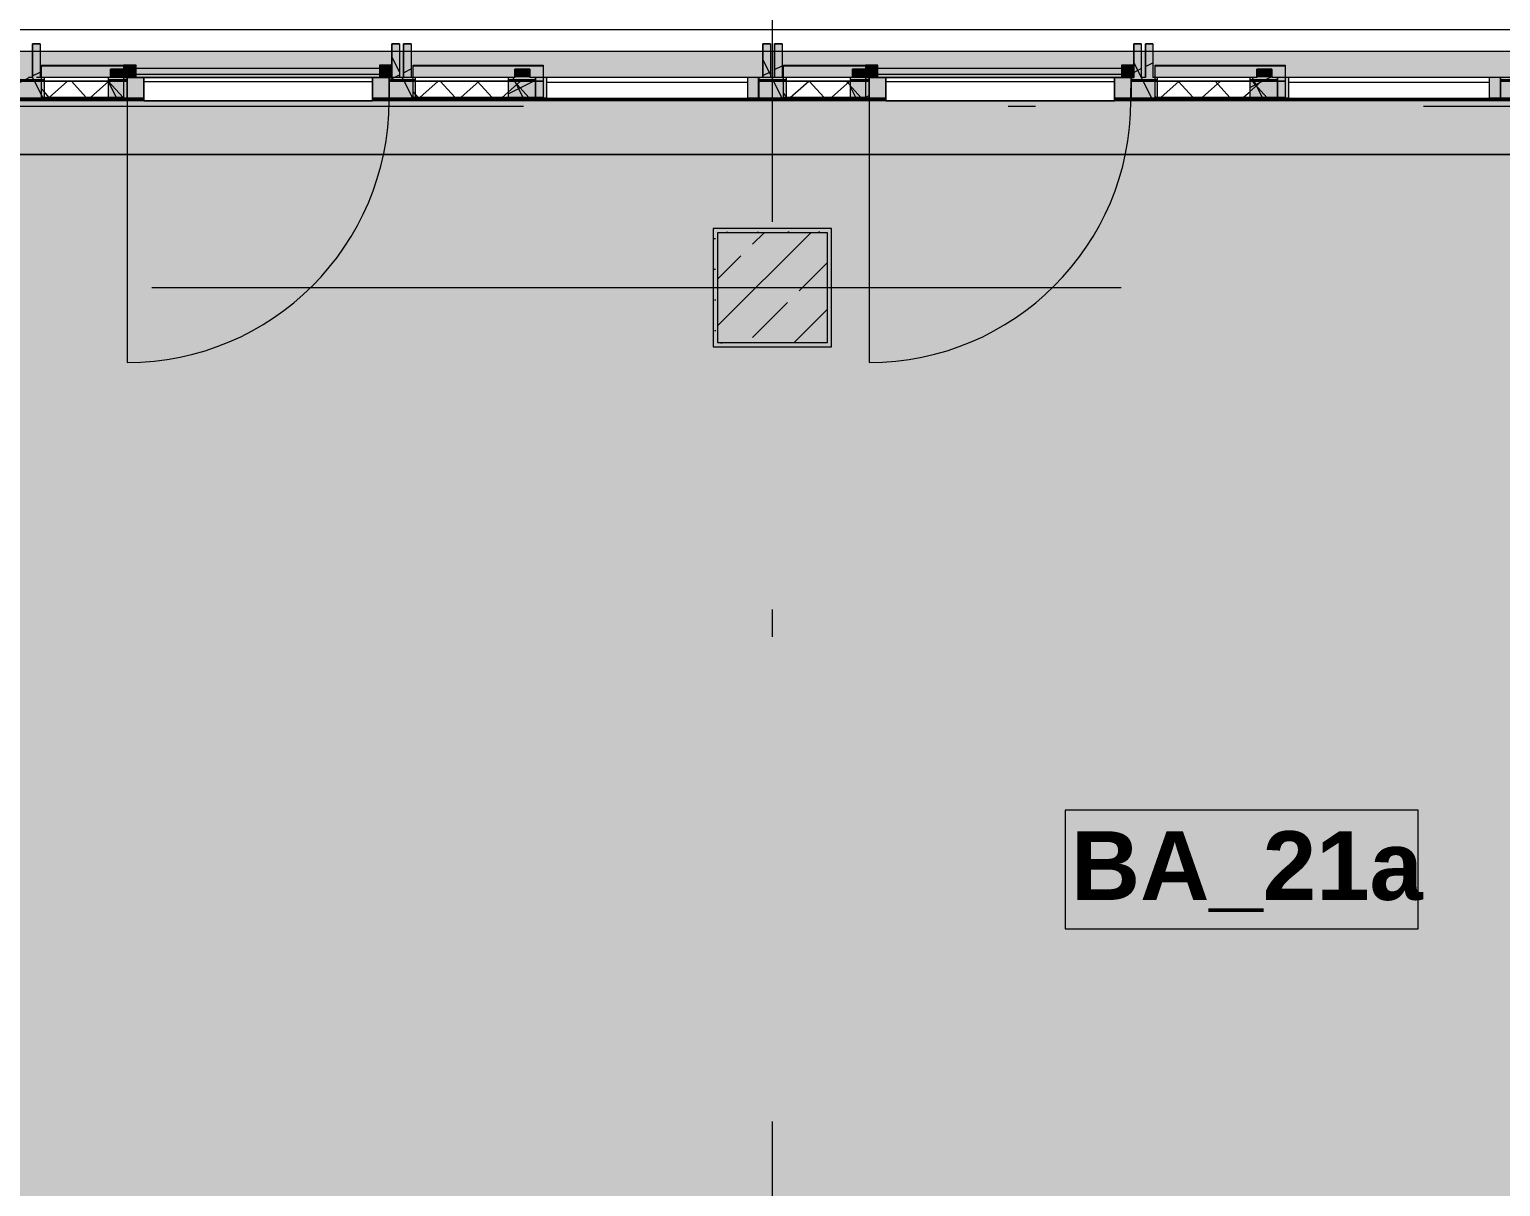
# Model space of a CAD drawing. Header units: metres. Extents: x 101 to 346, y 66 to 213.
# Drawn here: x 130.05 to 135.41, y 96.2 to 100.42 of the extents above; entities that cross this region are included whole.
import ezdxf

# ---------------------------------------------------------------- set-up
doc = ezdxf.new("R2010")
doc.units = ezdxf.units.M
doc.header["$MEASUREMENT"] = 0
for name, pattern in [('Strichlinie_ eng', [0.0023, 0.0015, -0.0008]), ('Strichpunktlinie', [0.006703, 0.003528, -0.001764, 0, -0.001411]), ('Wipeout_Contour', [1, 0, -1])]:
    doc.linetypes.add(name, pattern=pattern)
for name, color, linetype in [('00  Raster', 7, 'Continuous'), ('10  Fassade', 7, 'Continuous'), ('10  Fassade_Deckschraffur', 7, 'Continuous'), ('10  Fassade_Schnittschraffur', 7, 'Continuous'), ('10  Stützen', 7, 'Continuous'), ('10  Stützen_Schnittschraffur', 7, 'Continuous'), ('10  Wand Massiv_Deckschraffur', 7, 'Continuous'), ('10  Wand Massiv_Fenster', 7, 'Continuous'), ('20  Absturzsicherung', 7, 'Continuous'), ('40  Text Bodenübersichten', 7, 'Continuous'), ('Neubau_20  Boden Aufbauten', 7, 'Continuous'), ('Neubau_20  Boden Aufbauten_Deckschraffur', 7, 'Continuous')]:
    doc.layers.add(name, color=color, linetype=linetype)
doc.styles.add('ERSTELLTER_STIL_2', font='arial.ttf')
pattern_1 = [(41.86749, (13.479, 22.35165), (-0.06674101, 0.074469036), []), (131.86749, (13.479, 22.35165), (0.074469036, 0.06674101), [])]
pattern_2 = [(26.86749, (13.479, 22.35165), (-0.05423143, 0.10704649), []), (116.86749, (13.479, 22.35165), (0.10704649, 0.05423143), [])]

msp = doc.modelspace()

# ---------------------------------------------------------------- hatches: boundary and pattern name
at = {"layer": '10  Stützen_Schnittschraffur', "linetype": 'Continuous', "lineweight": 0, "true_color": 0xffffff}
h = msp.add_hatch(color=7, dxfattribs=at)
h.paths.add_polyline_path([(132.5404, 99.6919), (132.5404, 99.2619), (132.9704, 99.2619), (132.9704, 99.6919)])
h.paths.add_polyline_path([(132.5554, 99.6769), (132.9554, 99.6769), (132.9554, 99.2769), (132.5554, 99.2769)], flags=0)
at = {"layer": '10  Stützen_Schnittschraffur', "linetype": 'Continuous', "lineweight": 13, "true_color": 0x000100}
h = msp.add_hatch(dxfattribs=at)
h.set_pattern_fill('Gips_0008', color=98, style=0, pattern_type=2)
h.set_pattern_definition([(26.86749, (13.479, 22.351647), (-0.022596431, 0.044602705), [0, -0.05])])
h.paths.add_polyline_path([(132.5404, 99.6919), (132.5404, 99.2619), (132.9704, 99.2619), (132.9704, 99.6919)])
h.paths.add_polyline_path([(132.5554, 99.6769), (132.9554, 99.6769), (132.9554, 99.2769), (132.5554, 99.2769)], flags=0)
at = {"layer": '10  Stützen_Schnittschraffur', "linetype": 'Continuous', "lineweight": 0, "true_color": 0xffffff}
msp.add_hatch(color=7, dxfattribs=at).paths.add_polyline_path([(132.5554, 99.2769), (132.9554, 99.2769), (132.9554, 99.6769), (132.5554, 99.6769)])
at = {"layer": '10  Stützen_Schnittschraffur', "linetype": 'Continuous', "lineweight": 13, "true_color": 0x000100}
h = msp.add_hatch(dxfattribs=at)
h.set_pattern_fill('Beton__Stahlbeton_0008', color=98, style=0, pattern_type=2)
h.set_pattern_definition([(225, (132.55537, 99.6769), (-0.16971, 0.16971), []), (225, (132.47052, 99.76174), (-0.169706, 0.169706), [0.18, -0.06])])
h.paths.add_polyline_path([(132.5554, 99.2769), (132.9554, 99.2769), (132.9554, 99.6769), (132.5554, 99.6769)])
at = {"layer": '40  Text Bodenübersichten', "linetype": 'Continuous', "lineweight": 0, "ltscale": 1000, "true_color": 0xffffff}
msp.add_hatch(color=7, dxfattribs=at).paths.add_polyline_path([(133.8214, 97.1422), (135.1049, 97.1422), (135.1049, 97.575), (133.8214, 97.575)])
at = {"layer": 'Neubau_20  Boden Aufbauten_Deckschraffur', "linetype": 'Continuous', "lineweight": 50, "true_color": 0x9f9f9f}
h = msp.add_hatch(color=253, dxfattribs=at)
h.paths.add_polyline_path([(122.0179, 99.9619), (122.0179, 95.2769), (127.4179, 95.2769), (127.4179, 92.6919), (121.9204, 92.6919), (121.9204, 92.3919), (153.0379, 92.3919), (153.0379, 95.9172), (154.2379, 95.9172), (154.2379, 99.2769), (154.1583, 99.2769), (154.1583, 99.6769), (154.3304, 99.6769), (154.3304, 99.9626), (127.3804, 99.9619)])
h.paths.add_polyline_path([(132.7054, 92.6919), (132.7054, 95.2769), (138.2054, 95.2769), (138.2054, 92.6919), (136.6704, 92.6919), (136.6704, 92.8819), (134.2254, 92.8819), (134.2254, 92.6919)], flags=0)
at = {"layer": 'Neubau_20  Boden Aufbauten_Deckschraffur', "linetype": 'Continuous', "lineweight": 18, "true_color": 0xefefef}
h = msp.add_hatch(dxfattribs=at)
h.set_pattern_fill('Mörtel_0008', style=0, pattern_type=2)
h.set_pattern_definition([(26.86749, (13.58792, 22.68427), (-0.07117876, 0.14049852), [0, -0.105, 0, -0.1575]), (91.86749, (13.92054, 22.57534), (0.15741635, 0.00513262), [0, -0.077, 0, -0.133])])
h.paths.add_polyline_path([(122.0179, 99.9619), (122.0179, 95.2769), (127.4179, 95.2769), (127.4179, 92.6919), (121.9204, 92.6919), (121.9204, 92.3919), (153.0379, 92.3919), (153.0379, 95.9172), (154.2379, 95.9172), (154.2379, 99.2769), (154.1583, 99.2769), (154.1583, 99.6769), (154.3304, 99.6769), (154.3304, 99.9626), (127.3804, 99.9619)])
h.paths.add_polyline_path([(132.7054, 92.6919), (132.7054, 95.2769), (138.2054, 95.2769), (138.2054, 92.6919), (136.6704, 92.6919), (136.6704, 92.8819), (134.2254, 92.8819), (134.2254, 92.6919)], flags=0)

# ---------------------------------------------------------------- linework, layer by layer
at = {"layer": '00  Raster', "color": 7, "linetype": 'Strichpunktlinie', "lineweight": 13, "ltscale": 1000}
msp.add_line((103.285, 99.4769), (159.1776, 99.4769), dxfattribs=at)
at = {"layer": '10  Stützen', "color": 7, "linetype": 'Continuous', "lineweight": 13, "ltscale": 1000, "flags": 128}
for points in [[(132.5404, 99.6919), (132.5404, 99.2619), (132.9704, 99.2619), (132.9704, 99.6919)], [(132.5554, 99.2769), (132.9554, 99.2769), (132.9554, 99.6769), (132.5554, 99.6769)]]:
    msp.add_lwpolyline(points, close=True, dxfattribs=at)
at = {"layer": '40  Text Bodenübersichten', "color": 7, "linetype": 'Continuous', "lineweight": 13, "ltscale": 1000}
for p, q in [((135.1049, 97.575), (133.8214, 97.575)), ((133.8214, 97.575), (133.8214, 97.1422)), ((135.1049, 97.1422), (135.1049, 97.575)), ((133.8214, 97.1422), (135.1049, 97.1422))]:
    msp.add_line(p, q, dxfattribs=at)
at = {"layer": 'Neubau_20  Boden Aufbauten', "color": 7, "linetype": 'Continuous', "lineweight": 13, "ltscale": 1000, "flags": 128}
msp.add_lwpolyline([(122.0179, 99.9619), (122.0179, 95.2769), (127.4179, 95.2769), (127.4179, 92.6919), (121.9204, 92.6919), (121.9204, 92.3919), (153.0379, 92.3919), (153.0379, 95.9172), (154.2379, 95.9172), (154.2379, 99.2769), (154.1583, 99.2769), (154.1583, 99.6769), (154.3304, 99.6769), (154.3304, 99.9626), (127.3804, 99.9619)], close=True, dxfattribs=at)

# ---------------------------------------------------------------- texts
at = {"layer": '40  Text Bodenübersichten', "color": 7, "linetype": 'Continuous', "lineweight": 13, "insert": (133.8414, 97.4979), "char_height": 0.25, "attachment_point": 1, "style": 'ERSTELLTER_STIL_2'}
msp.add_mtext('\\A1;{\\pql;\\pt0.251208;\\fArial|b1|i0|c0|p38;BA_21a}', dxfattribs=at)

# ---------------------------------------------------------------- wipeouts: each hides what was drawn before it
at = {"color": 254, "linetype": 'Wipeout_Contour', "lineweight": 0, "ltscale": 680.984599}
msp.add_wipeout([(114.7154, 100.2351), (159.1776, 100.2351), (159.1776, 100.4169), (114.7154, 100.4169)], dxfattribs=at).dxf.layer = '10  Fassade_Deckschraffur'

# ---------------------------------------------------------------- next in the draw order: hatches: boundary and pattern name
at = {"layer": '10  Fassade', "linetype": 'Continuous', "lineweight": 0, "true_color": 0xffffff}
for points in [[(130.0954, 100.2869), (130.0954, 100.2839), (130.3944, 100.2839), (130.3944, 100.2869)], [(131.4479, 100.2869), (131.4479, 100.2839), (131.9214, 100.2839), (131.9214, 100.2869)], [(132.7954, 100.2869), (132.7954, 100.2839), (133.0944, 100.2839), (133.0944, 100.2869)], [(134.1479, 100.2869), (134.1479, 100.2839), (134.6214, 100.2839), (134.6214, 100.2869)]]:
    msp.add_hatch(color=7, dxfattribs=at).paths.add_polyline_path(points)

# ---------------------------------------------------------------- next in the draw order: linework, layer by layer
at = {"layer": '10  Fassade', "color": 7, "linetype": 'Continuous', "lineweight": 13, "ltscale": 1000}
for p, q in [((130.0904, 100.3644), (130.0629, 100.3644)), ((131.3979, 100.3644), (131.3704, 100.3644)), ((131.4404, 100.3644), (131.4129, 100.3644)), ((132.7479, 100.3644), (132.7204, 100.3644)), ((132.7904, 100.3644), (132.7629, 100.3644)), ((134.0979, 100.3644), (134.0704, 100.3644)), ((134.1404, 100.3644), (134.1129, 100.3644)), ((130.3944, 100.2719), (130.3464, 100.2719)), ((131.8724, 100.2719), (131.8184, 100.2719)), ((133.0944, 100.2719), (133.0464, 100.2719)), ((134.5724, 100.2719), (134.5184, 100.2719))]:
    msp.add_line(p, q, dxfattribs=at)
at = {"layer": '10  Fassade', "color": 7, "linetype": 'Continuous', "lineweight": 13, "ltscale": 1000, "flags": 128}
msp.add_lwpolyline([(114.7154, 100.4169), (159.1776, 100.4169)], dxfattribs=at)
at = {"layer": '10  Fassade', "color": 7, "linetype": 'Strichlinie_ eng', "lineweight": 13, "ltscale": 1000, "flags": 128}
for points in [[(130.0629, 100.3644), (130.0904, 100.3644)], [(131.3704, 100.3644), (131.3979, 100.3644)], [(131.4129, 100.3644), (131.4404, 100.3644)], [(132.7204, 100.3644), (132.7479, 100.3644)], [(132.7629, 100.3644), (132.7904, 100.3644)], [(134.0704, 100.3644), (134.0979, 100.3644)], [(134.1129, 100.3644), (134.1404, 100.3644)], [(130.3464, 100.2719), (130.3944, 100.2719)], [(131.8184, 100.2719), (131.8724, 100.2719)], [(133.0464, 100.2719), (133.0944, 100.2719)], [(134.5184, 100.2719), (134.5724, 100.2719)]]:
    msp.add_lwpolyline(points, dxfattribs=at)
at = {"layer": '10  Fassade', "color": 7, "linetype": 'Continuous', "lineweight": 13, "ltscale": 1000, "flags": 128}
for points in [[(130.0954, 100.2869), (130.3944, 100.2869), (130.3944, 100.2839), (130.0954, 100.2839)], [(131.4479, 100.2869), (131.9214, 100.2869), (131.9214, 100.2839), (131.4479, 100.2839)], [(132.7954, 100.2869), (133.0944, 100.2869), (133.0944, 100.2839), (132.7954, 100.2839)], [(134.1479, 100.2869), (134.6214, 100.2869), (134.6214, 100.2839), (134.1479, 100.2839)]]:
    msp.add_lwpolyline(points, close=True, dxfattribs=at)
at = {"layer": '10  Wand Massiv_Fenster', "color": 7, "linetype": 'Continuous', "lineweight": 13, "ltscale": 1000}
msp.add_line((159.1776, 100.3369), (114.7154, 100.3369), dxfattribs=at)

# ---------------------------------------------------------------- next in the draw order: wipeouts: each hides what was drawn before it
at = {"color": 254, "linetype": 'Wipeout_Contour', "lineweight": 0, "ltscale": 680.764924}
msp.add_wipeout([(114.7154, 100.2351), (114.7154, 100.2321), (159.1776, 100.2321), (159.1776, 100.2351)], dxfattribs=at).dxf.layer = '10  Fassade_Deckschraffur'
at = {"color": 254, "linetype": 'Wipeout_Contour', "lineweight": 0, "ltscale": 680.350618}
msp.add_wipeout([(114.7154, 100.1575), (114.7154, 99.9619), (159.1776, 99.9619), (159.1776, 100.1575)], dxfattribs=at).dxf.layer = '10  Fassade_Deckschraffur'

# ---------------------------------------------------------------- next in the draw order: linework, layer by layer
at = {"layer": '10  Fassade', "color": 7, "linetype": 'Continuous', "lineweight": 13, "ltscale": 1000, "flags": 128}
msp.add_lwpolyline([(114.7154, 99.9619), (159.1776, 99.9619)], dxfattribs=at)
at = {"layer": '10  Wand Massiv_Fenster', "color": 7, "linetype": 'Continuous', "lineweight": 13, "ltscale": 1000}
msp.add_line((159.1776, 99.9619), (114.7154, 99.9619), dxfattribs=at)

# ---------------------------------------------------------------- next in the draw order: wipeouts: each hides what was drawn before it
at = {"color": 254, "linetype": 'Wipeout_Contour', "lineweight": 0, "ltscale": 680.680996}
msp.add_wipeout([(114.7154, 100.2289), (114.7154, 100.1679), (159.1776, 100.1679), (159.1776, 100.2289)], dxfattribs=at).dxf.layer = '10  Fassade_Deckschraffur'

# ---------------------------------------------------------------- next in the draw order: linework, layer by layer
at = {"layer": '10  Fassade', "color": 7, "linetype": 'Continuous', "lineweight": 13, "ltscale": 1000}
for p, q in [((130.0629, 100.3644), (130.0629, 100.2419)), ((131.3979, 100.3644), (131.3979, 100.2419)), ((131.4129, 100.3644), (131.4129, 100.2419)), ((132.7479, 100.3644), (132.7479, 100.2419)), ((132.7629, 100.3644), (132.7629, 100.2419)), ((134.0979, 100.3644), (134.0979, 100.2419)), ((134.1129, 100.3644), (134.1129, 100.2419)), ((130.0629, 100.2419), (130.0479, 100.2419)), ((132.7629, 100.2419), (132.7479, 100.2419))]:
    msp.add_line(p, q, dxfattribs=at)
at = {"layer": '10  Fassade', "color": 7, "linetype": 'Strichlinie_ eng', "lineweight": 13, "ltscale": 1000, "flags": 128}
for points in [[(130.0629, 100.2419), (130.0629, 100.3644)], [(130.0904, 100.3644), (130.0904, 100.2419)], [(131.3704, 100.2419), (131.3704, 100.3644)], [(131.3979, 100.3644), (131.3979, 100.2419)], [(131.4129, 100.2419), (131.4129, 100.3644)], [(131.4404, 100.3644), (131.4404, 100.2419)], [(132.7204, 100.2419), (132.7204, 100.3644)], [(132.7479, 100.3644), (132.7479, 100.2419)], [(132.7629, 100.2419), (132.7629, 100.3644)], [(132.7904, 100.3644), (132.7904, 100.2419)], [(134.0704, 100.2419), (134.0704, 100.3644)], [(134.0979, 100.3644), (134.0979, 100.2419)], [(134.1129, 100.2419), (134.1129, 100.3644)], [(134.1404, 100.3644), (134.1404, 100.2419)], [(159.1776, 100.2419), (158.8434, 100.2419), (158.4054, 100.2419), (157.3729, 100.2419), (157.0554, 100.2419), (156.1434, 100.2419), (155.7054, 100.2419), (154.6729, 100.2419), (154.3554, 100.2419), (153.4434, 100.2419), (153.0054, 100.2419), (151.9729, 100.2419), (151.6554, 100.2419), (150.7434, 100.2419), (150.3054, 100.2419), (149.2729, 100.2419), (148.9554, 100.2419), (148.0434, 100.2419), (147.6054, 100.2419), (146.5729, 100.2419), (146.2554, 100.2419), (145.3434, 100.2419), (144.9054, 100.2419), (143.8729, 100.2419), (143.5554, 100.2419), (142.6434, 100.2419), (142.2054, 100.2419), (141.1729, 100.2419), (140.8554, 100.2419), (139.9434, 100.2419), (139.5054, 100.2419), (138.4729, 100.2419), (138.1554, 100.2419), (137.2434, 100.2419), (136.8054, 100.2419), (135.7729, 100.2419), (135.4554, 100.2419), (134.5434, 100.2419), (134.1054, 100.2419), (133.0729, 100.2419), (132.7554, 100.2419), (131.8434, 100.2419), (131.4054, 100.2419), (130.3729, 100.2419), (130.0554, 100.2419), (129.1434, 100.2419), (128.7054, 100.2419), (127.6729, 100.2419), (127.3554, 100.2419), (126.4434, 100.2419), (126.0054, 100.2419), (124.9729, 100.2419), (124.6554, 100.2419), (123.7434, 100.2419), (123.3054, 100.2419), (122.2729, 100.2419), (121.9554, 100.2419), (121.0434, 100.2419), (120.6054, 100.2419), (119.5729, 100.2419), (119.2554, 100.2419), (118.3434, 100.2419), (117.9054, 100.2419), (116.8729, 100.2419), (116.5554, 100.2419), (115.6434, 100.2419), (114.7154, 100.2419)], [(130.3464, 100.2419), (130.3464, 100.2719)], [(130.3944, 100.2719), (130.3944, 100.2419)], [(131.8184, 100.2419), (131.8184, 100.2719)], [(131.8724, 100.2719), (131.8724, 100.2419)], [(133.0464, 100.2419), (133.0464, 100.2719)], [(133.0944, 100.2719), (133.0944, 100.2419)], [(134.5184, 100.2419), (134.5184, 100.2719)], [(134.5724, 100.2719), (134.5724, 100.2419)]]:
    msp.add_lwpolyline(points, dxfattribs=at)
at = {"layer": '10  Fassade', "color": 7, "linetype": 'Continuous', "lineweight": 13, "ltscale": 1000, "flags": 128}
for points in [[(114.7154, 100.2351), (159.1776, 100.2351)], [(114.7154, 100.2321), (159.1776, 100.2321)], [(114.7154, 100.2289), (159.1776, 100.2289)], [(131.4129, 100.2419), (131.4054, 100.2419), (131.3979, 100.2419)], [(134.1129, 100.2419), (134.1054, 100.2419), (134.0979, 100.2419)]]:
    msp.add_lwpolyline(points, dxfattribs=at)

# ---------------------------------------------------------------- next in the draw order: wipeouts: each hides what was drawn before it
at = {"color": 254, "linetype": 'Wipeout_Contour', "lineweight": 0, "ltscale": 680.602576}
msp.add_wipeout([(114.7154, 100.1629), (159.1776, 100.1629), (159.1776, 100.1679), (114.7154, 100.1679)], dxfattribs=at).dxf.layer = '10  Fassade_Deckschraffur'

# ---------------------------------------------------------------- next in the draw order: wipeouts: each hides what was drawn before it
at = {"color": 254, "linetype": 'Wipeout_Contour', "lineweight": 0, "ltscale": 680.590195}
msp.add_wipeout([(114.7154, 100.1629), (114.7154, 100.1575), (159.1776, 100.1575), (159.1776, 100.1629)], dxfattribs=at).dxf.layer = '10  Fassade_Deckschraffur'

# ---------------------------------------------------------------- next in the draw order: hatches: boundary and pattern name
at = {"layer": '10  Wand Massiv_Deckschraffur', "linetype": 'Continuous', "lineweight": 0, "true_color": 0xffffff}
msp.add_hatch(color=7, dxfattribs=at).paths.add_polyline_path([(114.7154, 99.9619), (159.1776, 99.9619), (159.1776, 100.3369), (114.7154, 100.3369)])

# ---------------------------------------------------------------- next in the draw order: linework, layer by layer
at = {"layer": '00  Raster', "color": 7, "linetype": 'Strichpunktlinie', "lineweight": 13, "ltscale": 1000}
msp.add_line((132.7554, 79.3072), (132.7554, 102.9769), dxfattribs=at)
at = {"layer": '10  Fassade', "color": 7, "linetype": 'Strichpunktlinie', "lineweight": 13, "ltscale": 1000}
msp.add_line((114.7154, 100.1369), (159.1776, 100.1369), dxfattribs=at)
at = {"layer": '10  Fassade', "color": 7, "linetype": 'Continuous', "lineweight": 13, "ltscale": 1000, "flags": 128}
for points in [[(114.7154, 100.1679), (159.1776, 100.1679)], [(114.7154, 100.1629), (159.1776, 100.1629)], [(114.7154, 100.1575), (159.1776, 100.1575)]]:
    msp.add_lwpolyline(points, dxfattribs=at)
at = {"layer": '10  Fassade', "color": 7, "linetype": 'Strichlinie_ eng', "lineweight": 13, "ltscale": 1000, "flags": 128}
msp.add_lwpolyline([(159.1776, 100.1669), (158.8434, 100.1669), (158.4054, 100.1669), (157.3729, 100.1669), (157.0554, 100.1669), (156.1434, 100.1669), (155.7054, 100.1669), (154.6729, 100.1669), (154.3554, 100.1669), (153.4434, 100.1669), (153.0054, 100.1669), (151.9729, 100.1669), (151.6554, 100.1669), (150.7434, 100.1669), (150.3054, 100.1669), (149.2729, 100.1669), (148.9554, 100.1669), (148.0434, 100.1669), (147.6054, 100.1669), (146.5729, 100.1669), (146.2554, 100.1669), (145.3434, 100.1669), (144.9054, 100.1669), (143.8729, 100.1669), (143.5554, 100.1669), (142.6434, 100.1669), (142.2054, 100.1669), (141.1729, 100.1669), (140.8554, 100.1669), (139.9434, 100.1669), (139.5054, 100.1669), (138.4729, 100.1669), (138.1554, 100.1669), (137.2434, 100.1669), (136.8054, 100.1669), (135.7729, 100.1669), (135.4554, 100.1669), (134.5434, 100.1669), (134.1054, 100.1669), (133.0729, 100.1669), (132.7554, 100.1669), (131.8434, 100.1669), (131.4054, 100.1669), (130.3729, 100.1669), (130.0554, 100.1669), (129.1434, 100.1669), (128.7054, 100.1669), (127.6729, 100.1669), (127.3554, 100.1669), (126.4434, 100.1669), (126.0054, 100.1669), (124.9729, 100.1669), (124.6554, 100.1669), (123.7434, 100.1669), (123.3054, 100.1669), (122.2729, 100.1669), (121.9554, 100.1669), (121.0434, 100.1669), (120.6054, 100.1669), (119.5729, 100.1669), (119.2554, 100.1669), (118.3434, 100.1669), (117.9054, 100.1669), (116.8729, 100.1669), (116.5554, 100.1669), (115.6434, 100.1669), (114.7154, 100.1669)], dxfattribs=at)

# ---------------------------------------------------------------- next in the draw order: wipeouts: each hides what was drawn before it
at = {"color": 254, "linetype": 'Wipeout_Contour', "lineweight": 0, "ltscale": 657.252911}
msp.add_wipeout([(130.1054, 100.2419), (130.1054, 100.1669), (130.3384, 100.1669), (130.3384, 100.2419)], dxfattribs=at).dxf.layer = '10  Fassade_Deckschraffur'
at = {"color": 254, "linetype": 'Wipeout_Contour', "lineweight": 0, "ltscale": 659.352337}
msp.add_wipeout([(130.4074, 100.2419), (130.4074, 100.1669), (131.3604, 100.1669), (131.3604, 100.2419)], dxfattribs=at).dxf.layer = '10  Fassade_Deckschraffur'
at = {"color": 254, "linetype": 'Wipeout_Contour', "lineweight": 0, "ltscale": 661.707567}
msp.add_wipeout([(131.4554, 100.2419), (131.4554, 100.1669), (131.7934, 100.1669), (131.7934, 100.2419)], dxfattribs=at).dxf.layer = '10  Fassade_Deckschraffur'
at = {"color": 254, "linetype": 'Wipeout_Contour', "lineweight": 0, "ltscale": 663.857102}
msp.add_wipeout([(131.8934, 100.2419), (131.8934, 100.1669), (132.7054, 100.1669), (132.7054, 100.2419)], dxfattribs=at).dxf.layer = '10  Fassade_Deckschraffur'
at = {"color": 254, "linetype": 'Wipeout_Contour', "lineweight": 0, "ltscale": 665.844729}
msp.add_wipeout([(132.8054, 100.2419), (132.8054, 100.1669), (133.0384, 100.1669), (133.0384, 100.2419)], dxfattribs=at).dxf.layer = '10  Fassade_Deckschraffur'
at = {"color": 254, "linetype": 'Wipeout_Contour', "lineweight": 0, "ltscale": 667.959953}
msp.add_wipeout([(133.1074, 100.2419), (133.1074, 100.1669), (134.0604, 100.1669), (134.0604, 100.2419)], dxfattribs=at).dxf.layer = '10  Fassade_Deckschraffur'
at = {"color": 254, "linetype": 'Wipeout_Contour', "lineweight": 0, "ltscale": 670.332675}
msp.add_wipeout([(134.1554, 100.2419), (134.1554, 100.1669), (134.4934, 100.1669), (134.4934, 100.2419)], dxfattribs=at).dxf.layer = '10  Fassade_Deckschraffur'
at = {"color": 254, "linetype": 'Wipeout_Contour', "lineweight": 0, "ltscale": 672.497994}
msp.add_wipeout([(134.5934, 100.2419), (134.5934, 100.1669), (135.4054, 100.1669), (135.4054, 100.2419)], dxfattribs=at).dxf.layer = '10  Fassade_Deckschraffur'

# ---------------------------------------------------------------- next in the draw order: hatches: boundary and pattern name
at = {"layer": '10  Fassade', "linetype": 'Continuous', "lineweight": 13, "true_color": 0x000100}
h = msp.add_hatch(dxfattribs=at)
h.set_pattern_fill('Dämmung__hart_2_0008', color=98, style=0, pattern_type=2)
h.set_pattern_definition(pattern_1)
h.paths.add_polyline_path([(130.0954, 100.2289), (130.0954, 100.1689), (130.3944, 100.1689), (130.3944, 100.2289)])
h = msp.add_hatch(dxfattribs=at)
h.set_pattern_fill('Dämmung__hart_2_0008', color=98, style=0, pattern_type=2)
h.set_pattern_definition(pattern_1)
h.paths.add_polyline_path([(131.4479, 100.2289), (131.4479, 100.1689), (131.9214, 100.1689), (131.9214, 100.2289)])
h = msp.add_hatch(dxfattribs=at)
h.set_pattern_fill('Dämmung__hart_2_0008', color=98, style=0, pattern_type=2)
h.set_pattern_definition(pattern_1)
h.paths.add_polyline_path([(132.7954, 100.2289), (132.7954, 100.1689), (133.0944, 100.1689), (133.0944, 100.2289)])
h = msp.add_hatch(dxfattribs=at)
h.set_pattern_fill('Dämmung__hart_2_0008', color=98, style=0, pattern_type=2)
h.set_pattern_definition(pattern_1)
h.paths.add_polyline_path([(134.1479, 100.2289), (134.1479, 100.1689), (134.6214, 100.1689), (134.6214, 100.2289)])
at = {"layer": '10  Fassade', "linetype": 'Continuous', "lineweight": 0, "true_color": 0xffffff}
for points in [[(130.0954, 100.1689), (130.0954, 100.1669), (130.3944, 100.1669), (130.3944, 100.1689)], [(131.4479, 100.1689), (131.4479, 100.1669), (131.9214, 100.1669), (131.9214, 100.1689)], [(132.7954, 100.1689), (132.7954, 100.1669), (133.0944, 100.1669), (133.0944, 100.1689)], [(134.1479, 100.1689), (134.1479, 100.1669), (134.6214, 100.1669), (134.6214, 100.1689)]]:
    msp.add_hatch(color=7, dxfattribs=at).paths.add_polyline_path(points)
at = {"layer": '10  Fassade_Schnittschraffur', "linetype": 'Continuous', "lineweight": 0, "true_color": 0xffffff}
for points in [[(130.0904, 100.3644), (130.0629, 100.3644), (130.0629, 100.2419), (130.0904, 100.2419)], [(131.3704, 100.3644), (131.3704, 100.2419), (131.3979, 100.2419), (131.3979, 100.3644)], [(131.4404, 100.2419), (131.4404, 100.3644), (131.4129, 100.3644), (131.4129, 100.2419)], [(132.7204, 100.3644), (132.7204, 100.2419), (132.7479, 100.2419), (132.7479, 100.3644)], [(132.7904, 100.3644), (132.7629, 100.3644), (132.7629, 100.2419), (132.7904, 100.2419)], [(134.0704, 100.3644), (134.0704, 100.2419), (134.0979, 100.2419), (134.0979, 100.3644)], [(134.1404, 100.2419), (134.1404, 100.3644), (134.1129, 100.3644), (134.1129, 100.2419)], [(130.1054, 100.2419), (130.0904, 100.2419), (130.0629, 100.2419), (130.0479, 100.2419), (130.0204, 100.2419), (130.0054, 100.2419), (130.0054, 100.1669), (130.1054, 100.1669)], [(130.4074, 100.2419), (130.3944, 100.2419), (130.3464, 100.2419), (130.3384, 100.2419), (130.3384, 100.1669), (130.4074, 100.1669)], [(130.3944, 100.2419), (130.3944, 100.2719), (130.3464, 100.2719), (130.3464, 100.2419)], [(130.4074, 100.2419), (130.4074, 100.1669), (130.4076, 100.2419)], [(131.3602, 100.2419), (131.3602, 100.1669), (131.3604, 100.2419)], [(131.4129, 100.2419), (131.4054, 100.2419), (131.3979, 100.2419), (131.3704, 100.2419), (131.3604, 100.2419), (131.3604, 100.1669), (131.4554, 100.1669), (131.4554, 100.2419)], [(131.8934, 100.2419), (131.8724, 100.2419), (131.8184, 100.2419), (131.7934, 100.2419), (131.7934, 100.1669), (131.8934, 100.1669)], [(131.8724, 100.2719), (131.8184, 100.2719), (131.8184, 100.2419), (131.8724, 100.2419)], [(131.8934, 100.2419), (131.8934, 100.1669), (131.8936, 100.2419)], [(132.7052, 100.2419), (132.7052, 100.1669), (132.7054, 100.2419)], [(132.8054, 100.2419), (132.7904, 100.2419), (132.7629, 100.2419), (132.7479, 100.2419), (132.7204, 100.2419), (132.7054, 100.2419), (132.7054, 100.1669), (132.8054, 100.1669)], [(133.1074, 100.2419), (133.0944, 100.2419), (133.0464, 100.2419), (133.0384, 100.2419), (133.0384, 100.1669), (133.1074, 100.1669)], [(133.0944, 100.2419), (133.0944, 100.2719), (133.0464, 100.2719), (133.0464, 100.2419)], [(133.1074, 100.2419), (133.1074, 100.1669), (133.1076, 100.2419)], [(134.0602, 100.2419), (134.0602, 100.1669), (134.0604, 100.2419)], [(134.1129, 100.2419), (134.1054, 100.2419), (134.0979, 100.2419), (134.0704, 100.2419), (134.0604, 100.2419), (134.0604, 100.1669), (134.1554, 100.1669), (134.1554, 100.2419)], [(134.5934, 100.2419), (134.5724, 100.2419), (134.5184, 100.2419), (134.4934, 100.2419), (134.4934, 100.1669), (134.5934, 100.1669)], [(134.5724, 100.2719), (134.5184, 100.2719), (134.5184, 100.2419), (134.5724, 100.2419)], [(134.5934, 100.2419), (134.5934, 100.1669), (134.5936, 100.2419)], [(135.4052, 100.2419), (135.4052, 100.1669), (135.4054, 100.2419)]]:
    msp.add_hatch(color=7, dxfattribs=at).paths.add_polyline_path(points)
at = {"layer": '10  Fassade_Schnittschraffur', "linetype": 'Continuous', "lineweight": 13, "true_color": 0x000100}
h = msp.add_hatch(dxfattribs=at)
h.set_pattern_fill('Dämmung__hart_1_0008', color=98, style=0, pattern_type=2)
h.set_pattern_definition(pattern_2)
h.paths.add_polyline_path([(130.0904, 100.3644), (130.0629, 100.3644), (130.0629, 100.2419), (130.0904, 100.2419)])
h = msp.add_hatch(dxfattribs=at)
h.set_pattern_fill('Dämmung__hart_1_0008', color=98, style=0, pattern_type=2)
h.set_pattern_definition(pattern_2)
h.paths.add_polyline_path([(131.3704, 100.3644), (131.3704, 100.2419), (131.3979, 100.2419), (131.3979, 100.3644)])
h = msp.add_hatch(dxfattribs=at)
h.set_pattern_fill('Dämmung__hart_1_0008', color=98, style=0, pattern_type=2)
h.set_pattern_definition(pattern_2)
h.paths.add_polyline_path([(131.4404, 100.2419), (131.4404, 100.3644), (131.4129, 100.3644), (131.4129, 100.2419)])
h = msp.add_hatch(dxfattribs=at)
h.set_pattern_fill('Dämmung__hart_1_0008', color=98, style=0, pattern_type=2)
h.set_pattern_definition(pattern_2)
h.paths.add_polyline_path([(132.7204, 100.3644), (132.7204, 100.2419), (132.7479, 100.2419), (132.7479, 100.3644)])
h = msp.add_hatch(dxfattribs=at)
h.set_pattern_fill('Dämmung__hart_1_0008', color=98, style=0, pattern_type=2)
h.set_pattern_definition(pattern_2)
h.paths.add_polyline_path([(132.7904, 100.3644), (132.7629, 100.3644), (132.7629, 100.2419), (132.7904, 100.2419)])
h = msp.add_hatch(dxfattribs=at)
h.set_pattern_fill('Dämmung__hart_1_0008', color=98, style=0, pattern_type=2)
h.set_pattern_definition(pattern_2)
h.paths.add_polyline_path([(134.0704, 100.3644), (134.0704, 100.2419), (134.0979, 100.2419), (134.0979, 100.3644)])
h = msp.add_hatch(dxfattribs=at)
h.set_pattern_fill('Dämmung__hart_1_0008', color=98, style=0, pattern_type=2)
h.set_pattern_definition(pattern_2)
h.paths.add_polyline_path([(134.1404, 100.2419), (134.1404, 100.3644), (134.1129, 100.3644), (134.1129, 100.2419)])
h = msp.add_hatch(dxfattribs=at)
h.set_pattern_fill('Dämmung__hart_1_0008', color=98, style=0, pattern_type=2)
h.set_pattern_definition(pattern_2)
h.paths.add_polyline_path([(130.1054, 100.2419), (130.0904, 100.2419), (130.0629, 100.2419), (130.0479, 100.2419), (130.0204, 100.2419), (130.0054, 100.2419), (130.0054, 100.1669), (130.1054, 100.1669)])
h = msp.add_hatch(dxfattribs=at)
h.set_pattern_fill('Dämmung__hart_1_0008', color=98, style=0, pattern_type=2)
h.set_pattern_definition(pattern_2)
h.paths.add_polyline_path([(130.4074, 100.2419), (130.3944, 100.2419), (130.3464, 100.2419), (130.3384, 100.2419), (130.3384, 100.1669), (130.4074, 100.1669)])
h = msp.add_hatch(dxfattribs=at)
h.set_pattern_fill('Dämmung__hart_1_0008', color=98, style=0, pattern_type=2)
h.set_pattern_definition(pattern_2)
h.paths.add_polyline_path([(130.3944, 100.2419), (130.3944, 100.2719), (130.3464, 100.2719), (130.3464, 100.2419)])
h = msp.add_hatch(dxfattribs=at)
h.set_pattern_fill('Dämmung__hart_1_0008', color=98, style=0, pattern_type=2)
h.set_pattern_definition(pattern_2)
h.paths.add_polyline_path([(131.4129, 100.2419), (131.4054, 100.2419), (131.3979, 100.2419), (131.3704, 100.2419), (131.3604, 100.2419), (131.3604, 100.1669), (131.4554, 100.1669), (131.4554, 100.2419)])
h = msp.add_hatch(dxfattribs=at)
h.set_pattern_fill('Dämmung__hart_1_0008', color=98, style=0, pattern_type=2)
h.set_pattern_definition(pattern_2)
h.paths.add_polyline_path([(131.8934, 100.2419), (131.8724, 100.2419), (131.8184, 100.2419), (131.7934, 100.2419), (131.7934, 100.1669), (131.8934, 100.1669)])
h = msp.add_hatch(dxfattribs=at)
h.set_pattern_fill('Dämmung__hart_1_0008', color=98, style=0, pattern_type=2)
h.set_pattern_definition(pattern_2)
h.paths.add_polyline_path([(131.8724, 100.2719), (131.8184, 100.2719), (131.8184, 100.2419), (131.8724, 100.2419)])
h = msp.add_hatch(dxfattribs=at)
h.set_pattern_fill('Dämmung__hart_1_0008', color=98, style=0, pattern_type=2)
h.set_pattern_definition(pattern_2)
h.paths.add_polyline_path([(132.8054, 100.2419), (132.7904, 100.2419), (132.7629, 100.2419), (132.7479, 100.2419), (132.7204, 100.2419), (132.7054, 100.2419), (132.7054, 100.1669), (132.8054, 100.1669)])
h = msp.add_hatch(dxfattribs=at)
h.set_pattern_fill('Dämmung__hart_1_0008', color=98, style=0, pattern_type=2)
h.set_pattern_definition(pattern_2)
h.paths.add_polyline_path([(133.1074, 100.2419), (133.0944, 100.2419), (133.0464, 100.2419), (133.0384, 100.2419), (133.0384, 100.1669), (133.1074, 100.1669)])
h = msp.add_hatch(dxfattribs=at)
h.set_pattern_fill('Dämmung__hart_1_0008', color=98, style=0, pattern_type=2)
h.set_pattern_definition(pattern_2)
h.paths.add_polyline_path([(133.0944, 100.2419), (133.0944, 100.2719), (133.0464, 100.2719), (133.0464, 100.2419)])
h = msp.add_hatch(dxfattribs=at)
h.set_pattern_fill('Dämmung__hart_1_0008', color=98, style=0, pattern_type=2)
h.set_pattern_definition(pattern_2)
h.paths.add_polyline_path([(134.1129, 100.2419), (134.1054, 100.2419), (134.0979, 100.2419), (134.0704, 100.2419), (134.0604, 100.2419), (134.0604, 100.1669), (134.1554, 100.1669), (134.1554, 100.2419)])
h = msp.add_hatch(dxfattribs=at)
h.set_pattern_fill('Dämmung__hart_1_0008', color=98, style=0, pattern_type=2)
h.set_pattern_definition(pattern_2)
h.paths.add_polyline_path([(134.5934, 100.2419), (134.5724, 100.2419), (134.5184, 100.2419), (134.4934, 100.2419), (134.4934, 100.1669), (134.5934, 100.1669)])
h = msp.add_hatch(dxfattribs=at)
h.set_pattern_fill('Dämmung__hart_1_0008', color=98, style=0, pattern_type=2)
h.set_pattern_definition(pattern_2)
h.paths.add_polyline_path([(134.5724, 100.2719), (134.5184, 100.2719), (134.5184, 100.2419), (134.5724, 100.2419)])
at = {"layer": '20  Absturzsicherung', "linetype": 'Continuous', "lineweight": 0, "true_color": 0xffffff}
for points in [[(130.3944, 100.2869), (130.3944, 100.2419), (130.4394, 100.2419), (130.4394, 100.2869)], [(133.0944, 100.2869), (133.0944, 100.2419), (133.1394, 100.2419), (133.1394, 100.2869)]]:
    msp.add_hatch(color=7, dxfattribs=at).paths.add_polyline_path(points)

# ---------------------------------------------------------------- next in the draw order: linework, layer by layer
at = {"layer": '10  Fassade', "color": 7, "linetype": 'Continuous', "lineweight": 13, "ltscale": 1000}
for p, q in [((130.0904, 100.3644), (130.0904, 100.2419)), ((131.3704, 100.3644), (131.3704, 100.2419)), ((131.4404, 100.3644), (131.4404, 100.2419)), ((132.7204, 100.3644), (132.7204, 100.2419)), ((132.7904, 100.3644), (132.7904, 100.2419)), ((134.0704, 100.3644), (134.0704, 100.2419)), ((134.1404, 100.3644), (134.1404, 100.2419)), ((130.1054, 100.2419), (130.0904, 100.2419)), ((130.1054, 100.2419), (130.1054, 100.1669)), ((130.3464, 100.2419), (130.3384, 100.2419)), ((130.3384, 100.2419), (130.3384, 100.1669)), ((130.3464, 100.2719), (130.3464, 100.2419)), ((130.3944, 100.2719), (130.3944, 100.2419)), ((130.4074, 100.2419), (130.3944, 100.2419)), ((130.4074, 100.2419), (130.4074, 100.1669)), ((131.3704, 100.2419), (131.3604, 100.2419)), ((131.3604, 100.2419), (131.3604, 100.1669)), ((131.4554, 100.2419), (131.4404, 100.2419)), ((131.4554, 100.2419), (131.4554, 100.1669)), ((131.8184, 100.2419), (131.7934, 100.2419)), ((131.7934, 100.2419), (131.7934, 100.1669)), ((131.8184, 100.2719), (131.8184, 100.2419)), ((131.8724, 100.2719), (131.8724, 100.2419)), ((131.8934, 100.2419), (131.8724, 100.2419)), ((131.8934, 100.2419), (131.8934, 100.1669)), ((132.7204, 100.2419), (132.7054, 100.2419)), ((132.7054, 100.2419), (132.7054, 100.1669)), ((132.8054, 100.2419), (132.7904, 100.2419)), ((132.8054, 100.2419), (132.8054, 100.1669)), ((133.0464, 100.2419), (133.0384, 100.2419)), ((133.0384, 100.2419), (133.0384, 100.1669)), ((133.0464, 100.2719), (133.0464, 100.2419)), ((133.0944, 100.2719), (133.0944, 100.2419)), ((133.1074, 100.2419), (133.0944, 100.2419)), ((133.1074, 100.2419), (133.1074, 100.1669)), ((134.0704, 100.2419), (134.0604, 100.2419)), ((134.0604, 100.2419), (134.0604, 100.1669)), ((134.1554, 100.2419), (134.1404, 100.2419)), ((134.1554, 100.2419), (134.1554, 100.1669)), ((134.4934, 100.2419), (134.4934, 100.1669)), ((134.5184, 100.2419), (134.4934, 100.2419)), ((134.5184, 100.2719), (134.5184, 100.2419)), ((134.5724, 100.2719), (134.5724, 100.2419)), ((134.5934, 100.2419), (134.5724, 100.2419)), ((134.5934, 100.2419), (134.5934, 100.1669)), ((130.1054, 100.1669), (130.0054, 100.1669)), ((130.4074, 100.1669), (130.3384, 100.1669)), ((130.4076, 100.1569), (130.4076, 99.2043)), ((131.4554, 100.1669), (131.3604, 100.1669)), ((131.8934, 100.1669), (131.7934, 100.1669)), ((132.8054, 100.1669), (132.7054, 100.1669)), ((133.1074, 100.1669), (133.0384, 100.1669)), ((133.1076, 100.1569), (133.1076, 99.2043)), ((134.1554, 100.1669), (134.0604, 100.1669)), ((134.5934, 100.1669), (134.4934, 100.1669))]:
    msp.add_line(p, q, dxfattribs=at)
at = {"layer": '10  Fassade', "color": 7, "linetype": 'Continuous', "lineweight": 13, "ltscale": 1000, "flags": 128}
for points in [[(130.0954, 100.2839), (130.3944, 100.2839), (130.3944, 100.2289), (130.0954, 100.2289)], [(131.4479, 100.2839), (131.9214, 100.2839), (131.9214, 100.2289), (131.4479, 100.2289)], [(132.7954, 100.2839), (133.0944, 100.2839), (133.0944, 100.2289), (132.7954, 100.2289)], [(134.1479, 100.2839), (134.6214, 100.2839), (134.6214, 100.2289), (134.1479, 100.2289)], [(130.0954, 100.2289), (130.3944, 100.2289), (130.3944, 100.1689), (130.0954, 100.1689)], [(130.4074, 100.1669), (130.4076, 100.2419)], [(131.3604, 100.2419), (131.3602, 100.1669)], [(131.4479, 100.2289), (131.9214, 100.2289), (131.9214, 100.1689), (131.4479, 100.1689)], [(131.8934, 100.1669), (131.8936, 100.2419)], [(132.7054, 100.2419), (132.7052, 100.1669)], [(132.7954, 100.2289), (133.0944, 100.2289), (133.0944, 100.1689), (132.7954, 100.1689)], [(133.1074, 100.1669), (133.1076, 100.2419)], [(134.0604, 100.2419), (134.0602, 100.1669)], [(134.1479, 100.2289), (134.6214, 100.2289), (134.6214, 100.1689), (134.1479, 100.1689)], [(134.5934, 100.1669), (134.5936, 100.2419)], [(135.4054, 100.2419), (135.4052, 100.1669)], [(130.0954, 100.1689), (130.3944, 100.1689), (130.3944, 100.1669), (130.0954, 100.1669)], [(131.4479, 100.1689), (131.9214, 100.1689), (131.9214, 100.1669), (131.4479, 100.1669)], [(132.7954, 100.1689), (133.0944, 100.1689), (133.0944, 100.1669), (132.7954, 100.1669)], [(134.1479, 100.1689), (134.6214, 100.1689), (134.6214, 100.1669), (134.1479, 100.1669)]]:
    msp.add_lwpolyline(points, close=True, dxfattribs=at)
for points in [[(130.3384, 100.2419), (130.1054, 100.2419)], [(131.3604, 100.2419), (130.4074, 100.2419)], [(131.7934, 100.2419), (131.4554, 100.2419)], [(132.7054, 100.2419), (131.8934, 100.2419)], [(133.0384, 100.2419), (132.8054, 100.2419)], [(134.0604, 100.2419), (133.1074, 100.2419)], [(134.4934, 100.2419), (134.1554, 100.2419)], [(135.4054, 100.2419), (134.5934, 100.2419)], [(130.3384, 100.1669), (130.1054, 100.1669)], [(131.3604, 100.1669), (130.4074, 100.1669)], [(131.7934, 100.1669), (131.4554, 100.1669)], [(132.7054, 100.1669), (131.8934, 100.1669)], [(133.0384, 100.1669), (132.8054, 100.1669)], [(134.0604, 100.1669), (133.1074, 100.1669)], [(134.4934, 100.1669), (134.1554, 100.1669)], [(135.4054, 100.1669), (134.5934, 100.1669)]]:
    msp.add_lwpolyline(points, dxfattribs=at)
at = {"layer": '20  Absturzsicherung', "color": 7, "linetype": 'Continuous', "lineweight": 18, "ltscale": 1000, "flags": 128}
for points in [[(130.3944, 100.2869), (130.3944, 100.2419), (130.4394, 100.2419), (130.4394, 100.2869)], [(133.0944, 100.2869), (133.0944, 100.2419), (133.1394, 100.2419), (133.1394, 100.2869)]]:
    msp.add_lwpolyline(points, close=True, dxfattribs=at)

# ---------------------------------------------------------------- next in the draw order: wipeouts: each hides what was drawn before it
at = {"color": 254, "linetype": 'Wipeout_Contour', "lineweight": 0, "ltscale": 663.857201}
msp.add_wipeout([(131.9346, 100.2419), (131.9346, 100.1669), (132.6642, 100.1669), (132.6642, 100.2419)], dxfattribs=at).dxf.layer = '10  Fassade_Deckschraffur'
at = {"color": 254, "linetype": 'Wipeout_Contour', "lineweight": 0, "ltscale": 672.498094}
msp.add_wipeout([(134.6346, 100.2419), (134.6346, 100.1669), (135.3642, 100.1669), (135.3642, 100.2419)], dxfattribs=at).dxf.layer = '10  Fassade_Deckschraffur'
at = {"color": 254, "linetype": 'Wipeout_Contour', "lineweight": 0, "ltscale": 659.340265}
msp.add_wipeout([(130.4676, 100.2419), (130.4676, 100.1569), (131.3002, 100.1569), (131.3002, 100.2419)], dxfattribs=at).dxf.layer = '10  Fassade_Schnittschraffur'
at = {"color": 254, "linetype": 'Wipeout_Contour', "lineweight": 0, "ltscale": 667.94804}
msp.add_wipeout([(133.1676, 100.2419), (133.1676, 100.1569), (134.0002, 100.1569), (134.0002, 100.2419)], dxfattribs=at).dxf.layer = '10  Fassade_Schnittschraffur'

# ---------------------------------------------------------------- next in the draw order: hatches: boundary and pattern name
at = {"layer": '10  Fassade_Schnittschraffur', "linetype": 'Continuous', "lineweight": 0, "true_color": 0xffffff}
for points in [[(130.4076, 100.2419), (130.4076, 100.1569), (130.4676, 100.1569), (130.4676, 100.2419)], [(131.3002, 100.2419), (131.3002, 100.1569), (131.3602, 100.1569), (131.3602, 100.2419)], [(131.8936, 100.1669), (131.9346, 100.1669), (131.9346, 100.2419), (131.8936, 100.2419)], [(132.7052, 100.2419), (132.6642, 100.2419), (132.6642, 100.1669), (132.7052, 100.1669)], [(133.1076, 100.2419), (133.1076, 100.1569), (133.1676, 100.1569), (133.1676, 100.2419)], [(134.0002, 100.2419), (134.0002, 100.1569), (134.0602, 100.1569), (134.0602, 100.2419)], [(134.5936, 100.1669), (134.6346, 100.1669), (134.6346, 100.2419), (134.5936, 100.2419)], [(135.4052, 100.2419), (135.3642, 100.2419), (135.3642, 100.1669), (135.4052, 100.1669)]]:
    msp.add_hatch(color=7, dxfattribs=at).paths.add_polyline_path(points)
at = {"layer": '20  Absturzsicherung', "linetype": 'Continuous', "lineweight": 0, "true_color": 0xffffff}
for points in [[(131.3254, 100.2869), (131.3254, 100.2419), (131.3704, 100.2419), (131.3704, 100.2869)], [(134.0254, 100.2869), (134.0254, 100.2419), (134.0704, 100.2419), (134.0704, 100.2869)], [(130.4169, 100.2744), (130.4169, 100.2544), (131.3479, 100.2544), (131.3479, 100.2744)], [(133.1169, 100.2744), (133.1169, 100.2544), (134.0479, 100.2544), (134.0479, 100.2744)]]:
    msp.add_hatch(color=7, dxfattribs=at).paths.add_polyline_path(points)

# ---------------------------------------------------------------- next in the draw order: linework, layer by layer
at = {"layer": '10  Fassade', "color": 7, "linetype": 'Continuous', "lineweight": 13, "ltscale": 1000}
for p, q in [((130.4676, 100.2419), (131.3002, 100.2419)), ((130.4676, 100.2269), (131.3002, 100.2269)), ((132.6642, 100.2419), (131.9346, 100.2419)), ((131.9346, 100.2249), (132.6642, 100.2249)), ((133.1676, 100.2419), (134.0002, 100.2419)), ((133.1676, 100.2269), (134.0002, 100.2269)), ((135.3642, 100.2419), (134.6346, 100.2419)), ((134.6346, 100.2249), (135.3642, 100.2249)), ((130.4676, 100.1569), (131.3002, 100.1569)), ((131.9346, 100.1669), (132.6642, 100.1669)), ((133.1676, 100.1569), (134.0002, 100.1569)), ((134.6346, 100.1669), (135.3642, 100.1669))]:
    msp.add_line(p, q, dxfattribs=at)
at = {"layer": '10  Fassade', "color": 7, "linetype": 'Continuous', "lineweight": 13, "ltscale": 1000, "flags": 128}
for points in [[(130.4076, 100.2419), (130.4676, 100.2419), (130.4676, 100.1569), (130.4076, 100.1569)], [(130.4676, 100.2419), (131.3002, 100.2419), (131.3002, 100.1569), (130.4676, 100.1569)], [(131.3002, 100.2419), (131.3602, 100.2419), (131.3602, 100.1569), (131.3002, 100.1569)], [(131.8936, 100.1669), (131.9346, 100.1669), (131.9346, 100.2419), (131.8936, 100.2419)], [(132.7052, 100.2419), (132.6642, 100.2419), (132.6642, 100.1669), (132.7052, 100.1669)], [(133.1076, 100.2419), (133.1676, 100.2419), (133.1676, 100.1569), (133.1076, 100.1569)], [(133.1676, 100.2419), (134.0002, 100.2419), (134.0002, 100.1569), (133.1676, 100.1569)], [(134.0002, 100.2419), (134.0602, 100.2419), (134.0602, 100.1569), (134.0002, 100.1569)], [(134.5936, 100.1669), (134.6346, 100.1669), (134.6346, 100.2419), (134.5936, 100.2419)], [(135.4052, 100.2419), (135.3642, 100.2419), (135.3642, 100.1669), (135.4052, 100.1669)]]:
    msp.add_lwpolyline(points, close=True, dxfattribs=at)
at = {"layer": '10  Fassade', "color": 7, "linetype": 'Continuous', "lineweight": 13, "ltscale": 1000}
for centre in [(130.4076, 100.1569), (133.1076, 100.1569)]:
    msp.add_arc(centre, 0.9526, 270, 0, dxfattribs=at)
at = {"layer": '20  Absturzsicherung', "color": 7, "linetype": 'Continuous', "lineweight": 18, "ltscale": 1000, "flags": 128}
for points in [[(131.3254, 100.2869), (131.3254, 100.2419), (131.3704, 100.2419), (131.3704, 100.2869)], [(134.0254, 100.2869), (134.0254, 100.2419), (134.0704, 100.2419), (134.0704, 100.2869)], [(130.4169, 100.2744), (130.4169, 100.2544), (131.3479, 100.2544), (131.3479, 100.2744)], [(133.1169, 100.2744), (133.1169, 100.2544), (134.0479, 100.2544), (134.0479, 100.2744)]]:
    msp.add_lwpolyline(points, close=True, dxfattribs=at)

doc.saveas('drawing.dxf')
